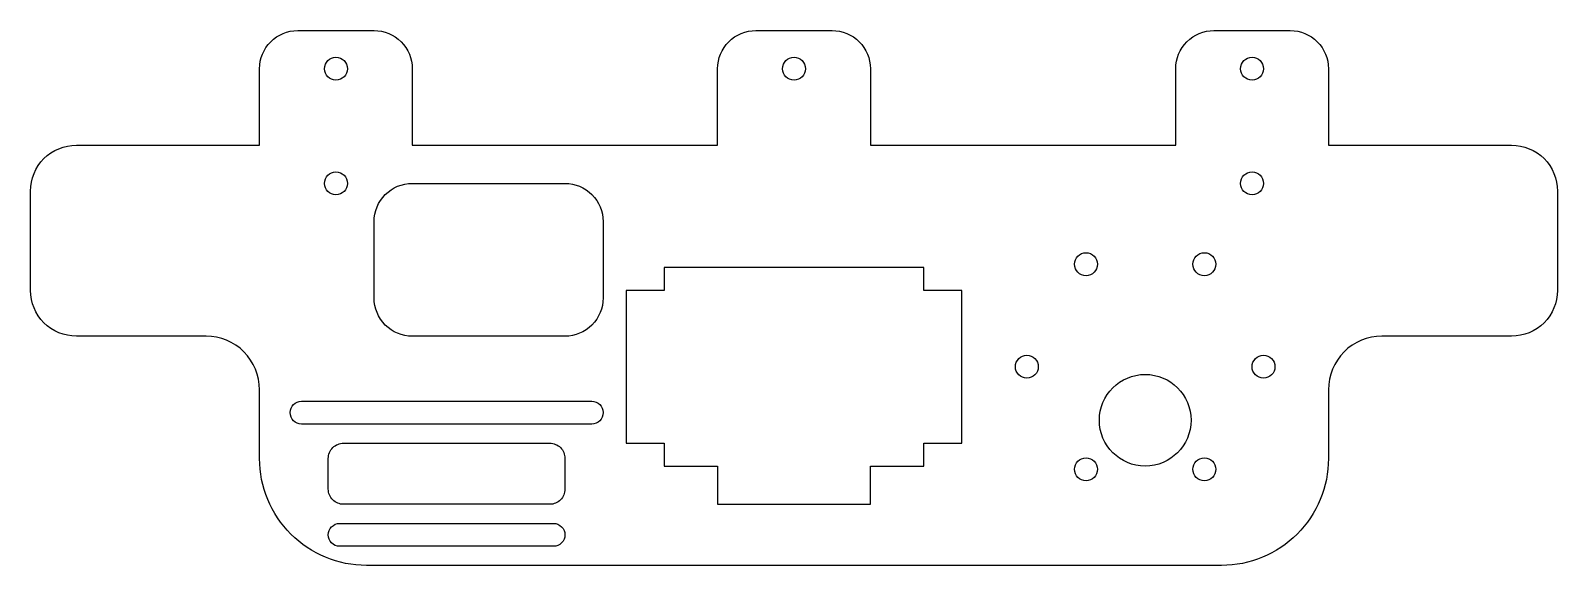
# Model space of a CAD drawing. Header units: millimetres. Extents: x 105 to 305, y -55 to 15.
import ezdxf

# ---------------------------------------------------------------- set-up
doc = ezdxf.new("R2010")
doc.units = ezdxf.units.MM
doc.layers.get('0').update_dxf_attribs({"linetype": 'CONTINUOUS'})

msp = doc.modelspace()

# ---------------------------------------------------------------- linework, layer by layer
for points in [[(128, -25), (111, -25, -0.414214), (105, -19), (105, -6, -0.414214), (111, 0), (135, 0), (135, 10, -0.414214), (140, 15), (150, 15, -0.414214), (155, 10), (155, 0), (195, 0), (195, 10, -0.414214), (200, 15), (210, 15, -0.414214), (215, 10), (215, 0), (255, 0), (255, 10, -0.414214), (260, 15), (270, 15, -0.414214), (275, 10), (275, 0), (299, 0, -0.414214), (305, -6), (305, -19, -0.414214), (299, -25), (282, -25, 0.414214), (275, -32), (275, -41, -0.414214), (261, -55), (149, -55, -0.414214), (135, -41), (135, -32, 0.414214)], [(180, -20, -0.414214), (175, -25), (155, -25, -0.414214), (150, -20), (150, -10, -0.414214), (155, -5), (175, -5, -0.414214), (180, -10)], [(178.5, -33.5, -1), (178.5, -36.5), (140.5, -36.5, -1), (140.5, -33.5)], [(175, -45, -0.414214), (173, -47), (146, -47, -0.414214), (144, -45), (144, -41, -0.414214), (146, -39), (173, -39, -0.414214), (175, -41)], [(173.5, -49.5, -1), (173.5, -52.5), (145.5, -52.5, -1), (145.5, -49.5)]]:
    msp.add_lwpolyline(points, format="xyb", close=True)
msp.add_lwpolyline([(183, -19), (183, -39), (188, -39), (188, -42), (195, -42), (195, -47), (215, -47), (215, -42), (222, -42), (222, -39), (227, -39), (227, -19), (222, -19), (222, -16), (188, -16), (188, -19)], close=True)
for centre, radius in [((145, 10), 1.5), ((205, 10), 1.5), ((265, 10), 1.5), ((145, -5), 1.5), ((265, -5), 1.5), ((243.25, -15.58), 1.5), ((258.75, -15.58), 1.5), ((235.5, -29), 1.5), ((266.5, -29), 1.5), ((251, -36), 6), ((243.25, -42.42), 1.5), ((258.75, -42.42), 1.5)]:
    msp.add_circle(centre, radius)

doc.saveas('drawing.dxf')
